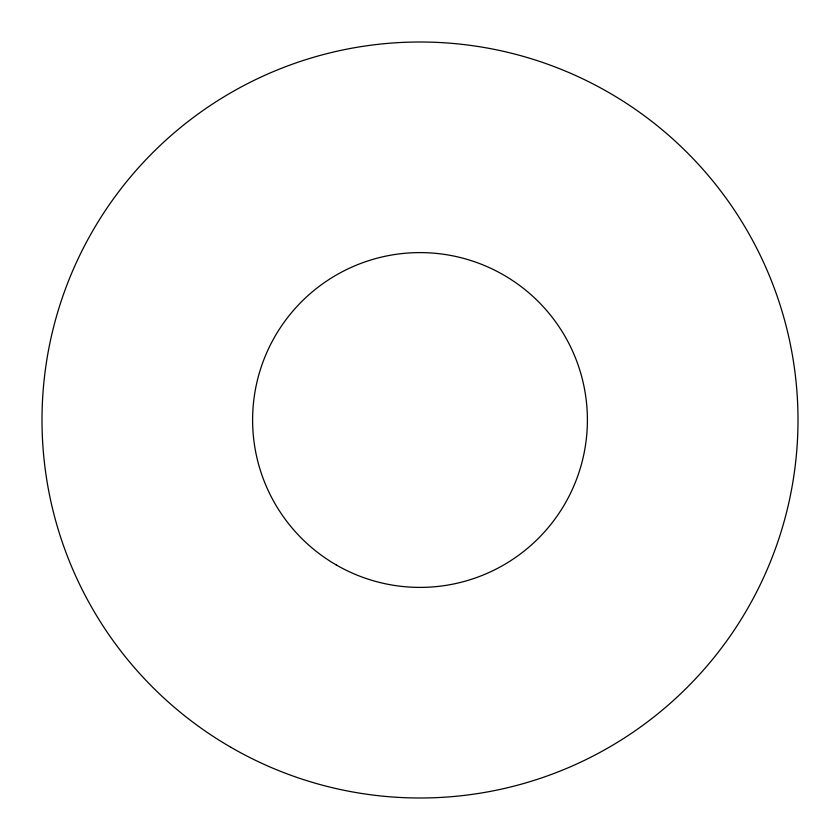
<?xml version="1.0" encoding="UTF-8"?>
<svg xmlns="http://www.w3.org/2000/svg" width="840" height="840" viewBox="0 0 840 840"><rect width="100%" height="100%" fill="white"/><g stroke="black" fill="none" stroke-linecap="round" stroke-linejoin="round"><path stroke-width="1.26" d="M231 747.359A378 378 0 0 0 798 420A378 378 0 0 0 231 92.642A378 378 0 0 0 231 747.359M336.305 564.974A167.402 167.402 0 0 0 587.401 420A167.402 167.402 0 0 0 336.305 275.026A167.402 167.402 0 0 0 336.305 564.974"/></g></svg>
